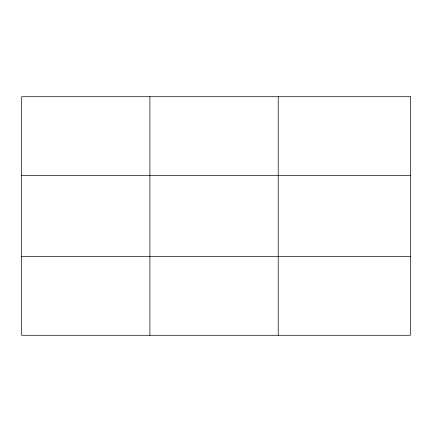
<?xml version="1.0" encoding="UTF-8"?>
<svg xmlns="http://www.w3.org/2000/svg" width="432" height="432" viewBox="0 0 432 432"><rect width="100%" height="100%" fill="white"/><g stroke="black" fill="none" stroke-linecap="round" stroke-linejoin="round"><path stroke-width="0.65" d="M149.904 96.714L149.904 335.286M278.208 96.714L278.208 335.286M21.6 175.441L410.4 175.441M21.6 256.559L410.4 256.559M410.4 96.714L410.4 335.286L21.6 335.286L21.6 96.714L410.4 96.714"/></g></svg>
